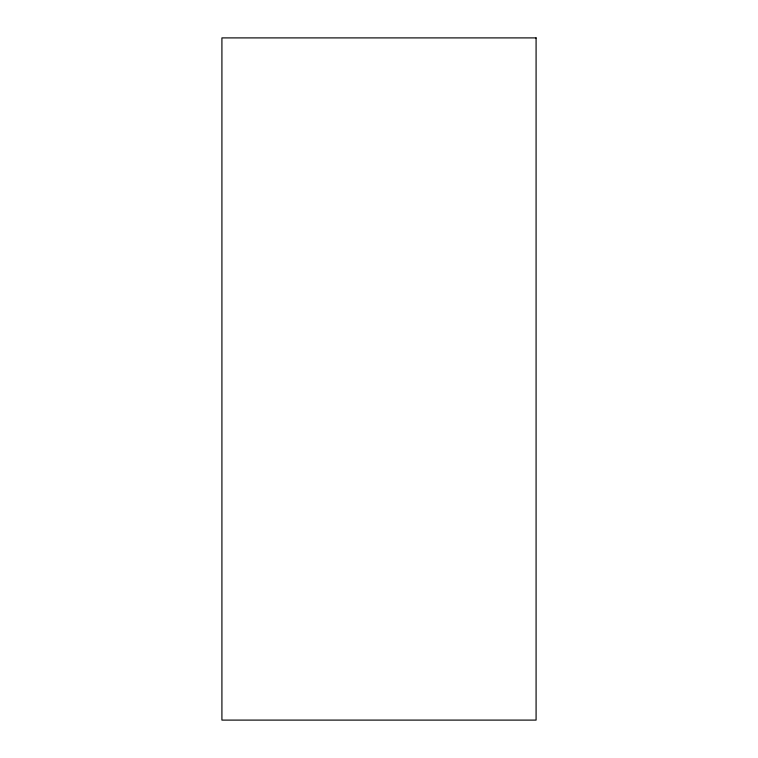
<?xml version="1.0" encoding="UTF-8"?>
<svg xmlns="http://www.w3.org/2000/svg" width="758" height="758" viewBox="0 0 758 758"><rect width="100%" height="100%" fill="white"/><g stroke="black" fill="none" stroke-linecap="round" stroke-linejoin="round"><path stroke-width="1.14" d="M536.086 37.9L221.914 37.9L221.914 720.1L536.086 720.1L536.086 37.9"/></g></svg>
